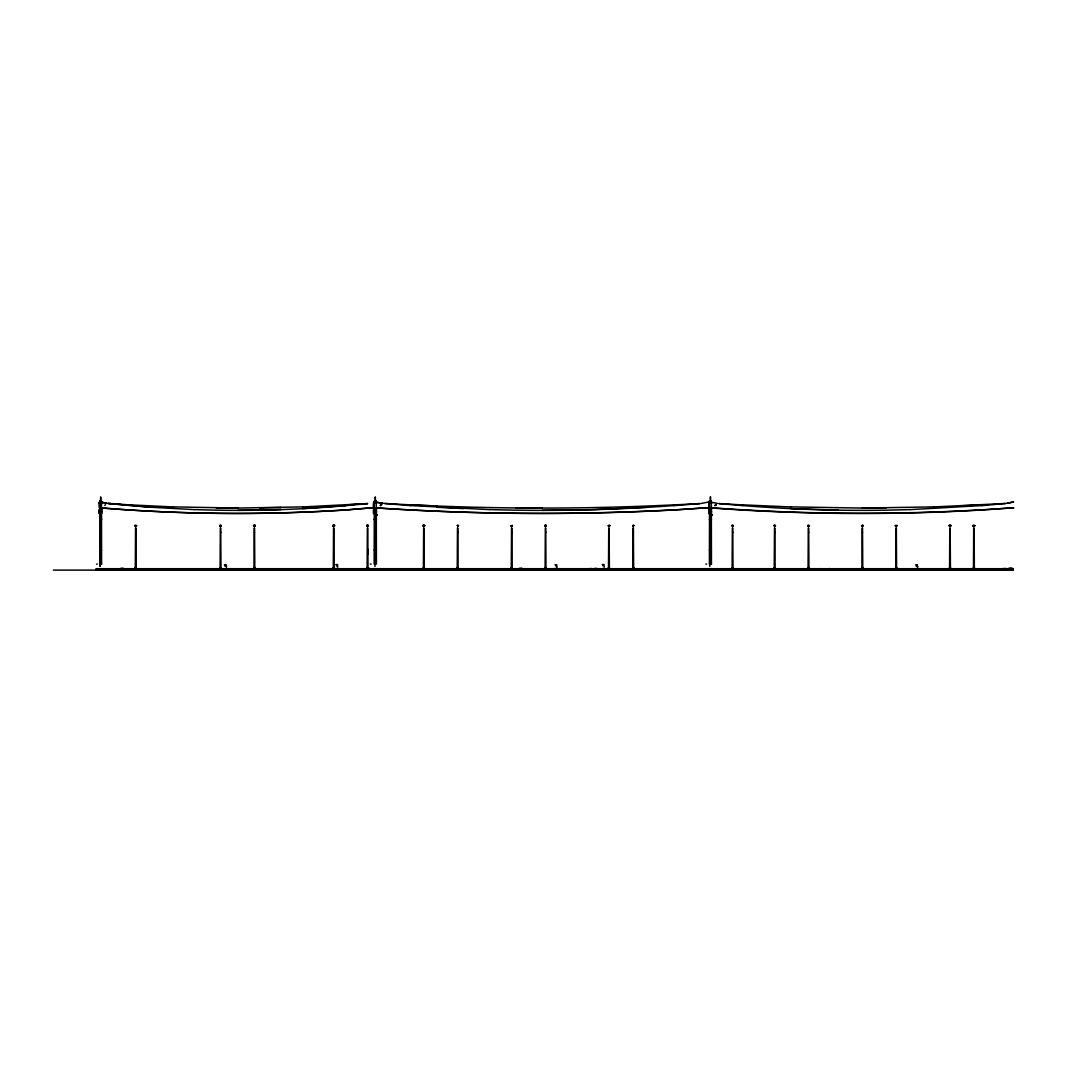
<?xml version="1.0" encoding="UTF-8"?>
<svg xmlns="http://www.w3.org/2000/svg" width="1067" height="1067" viewBox="0 0 1067 1067"><rect width="100%" height="100%" fill="white"/><g stroke="black" fill="none" stroke-linecap="round" stroke-linejoin="round"><path stroke-width="1.5" d="M136.189 568.471L135.949 532.22M220.989 568.471L220.736 532.22M254.813 568.471L254.573 532.22M334.171 568.471L333.931 532.22M424.039 532.22L424.279 568.471L424.039 528.005M458.116 568.471L457.876 532.22M512.16 568.471L511.92 532.22M545.997 568.471L545.744 532.22M609.377 568.471L609.137 532.22M633.651 568.471L633.398 532.22M733.002 568.471L732.762 532.22M775.122 568.471L774.882 532.22M808.946 568.471L808.706 532.22M862.776 568.471L862.536 532.22M896.6 568.471L896.36 532.22M950.43 568.471L950.19 532.22M101.632 564.083L99.738 564.083L99.885 501.103L101.485 501.103L101.592 564.083M374.197 550.092L374.33 501.103L376.278 501.103L376.424 564.083L374.157 564.083L374.197 550.092L376.424 550.092M711.476 564.083L709.382 564.083L709.542 501.103L711.316 501.103L711.436 564.083M708.995 503.317L708.915 502.41L709.342 503.144M108.287 503.371L129.854 504.918M135.296 568.471L135.549 528.005M220.095 568.471L220.335 528.005M253.933 568.471L254.173 528.005M333.291 568.471L333.531 528.005M367.128 568.471L367.368 528.005M423.399 568.471L423.639 528.005M457.236 568.471L457.476 528.005M511.28 568.471L511.52 528.005M545.104 568.471L545.344 528.005M608.483 568.471L608.737 528.005M632.758 568.471L632.998 528.005M732.122 568.471L732.362 528.005M774.242 568.471L774.482 528.005M808.066 568.471L808.306 528.005M861.896 568.471L862.136 528.005M895.72 568.471L895.96 528.005M949.55 568.471L949.79 528.005M973.464 568.471L973.704 528.005M742.725 505.651L718.811 503.571L742.725 504.918M151.447 507.358L108.26 503.491L151.447 507.278L194.661 509.639M100.511 501.103L100.671 496.902L100.885 501.103M710.235 501.103L710.409 496.902M350.176 509.479L374.597 507.599L350.176 509.693A1680.152 1680.152 0 0 1 102.085 508.025L101.525 508.706M375.091 501.103L375.291 496.902L375.544 501.103M131.601 569.405L131.641 568.698L131.601 570.098M845.211 569.405L845.251 568.698L845.264 570.098M673.891 504.864C577.514 509.559 480.87 509.092 384.547 503.464L410.822 505.651M345.908 504.918L367.515 503.571C310.124 509.559 252.332 511.68 194.661 509.559M134.949 525.351L136.523 526.031M255.173 526.044L254.173 525.631L254.986 525.631M368.288 526.084L367.421 525.484L368.368 526.044M546.317 526.031L545.744 525.297M633.158 525.431C633.011 526.791 632.558 524.524 633.958 525.377M774.855 526.098L774.629 525.431L775.362 526.044M808.999 526.098L807.666 525.711M895.36 525.351L896.934 526.031M950.23 525.924L949.137 525.711L950.764 526.031M973.144 525.377C977.799 525.738 970.116 526.218 974.584 526.044M134.949 526.044L136.629 525.671M221.269 526.084C219.215 526.044 221.896 525.017 219.775 525.337M334.531 526.044L332.971 525.377L334.531 525.351M368.368 525.351L366.781 525.364L368.182 526.124M458.437 526.071L457.45 525.497L458.557 525.671M609.617 526.044L608.71 525.497L609.79 525.658M732.455 526.164C733.309 525.484 731.655 525.831 733.362 525.724M775.362 525.404C773.335 526.951 776.256 524.657 774.002 525.324M896.88 525.391L895.36 526.044M135.429 525.484L135.896 526.124M255.093 526.084L253.613 525.377L255.173 525.351M545.397 526.124L545.224 525.484M632.851 526.004L633.998 525.724M809.039 526.111C810.226 525.578 806.559 525.017 809.186 525.404M134.895 525.658L136.469 525.391M219.775 526.031L221.309 525.337M333.438 525.964L334.505 525.337L332.971 525.337M366.808 525.337L368.288 525.391L366.808 526.031M457.73 526.178L457.676 525.431M608.443 526.098C609.204 526.098 608.563 524.844 609.604 525.404M732.896 525.911C731.228 525.297 734.229 526.591 732.562 525.431M895.32 525.658L897.027 525.698M99.364 503.357L101.832 503.211L99.378 502.504M101.792 507.892C96.91 514.294 100.205 491.487 99.764 508.919M337.185 565.737L336.345 565.843L337.092 565.537M602.788 565.737L603.348 565.523M710.169 508.852L709.248 508.932L708.915 502.41M375.024 508.852C371.303 509.973 374.864 493.341 374.197 508.919M711.676 514.827L711.436 515.534L712.356 514.774M376.678 514.827L376.424 515.534L375.451 514.774M711.569 503.411L711.569 502.704L708.968 503.357M711.556 508.559L711.249 508.706M376.118 508.852L376.691 508.265L374.13 508.159M135.136 568.404L135.442 567.684L135.442 568.404M219.962 568.404L220.242 567.684L220.242 568.404M254.039 568.404L254.039 567.684L253.573 569.871L255.173 569.871L255.173 568.404L253.573 568.404M334.545 569.871L332.931 569.871L333.438 567.684L333.411 568.404M333.157 568.244L333.157 568.404M366.995 568.404L367.261 567.684L367.261 568.404M457.063 568.404L457.37 567.684L457.37 568.404M511.426 568.404L511.426 567.684L511.146 568.404M544.944 568.404L545.25 567.684L545.224 568.404M632.598 568.404L632.904 567.684L632.904 568.404M731.989 568.404L732.255 567.684L732.255 568.404M774.068 568.404L774.375 567.684L774.389 568.404M895.56 568.404L895.84 567.684M949.377 568.404L949.683 567.684L949.657 568.404M973.331 568.404L973.611 567.684L973.611 568.404M254.079 567.684L253.799 568.404M895.586 568.244L895.84 568.404M376.211 508.852L376.438 508.666M376.304 508.466L377.144 508.532M374.424 501.29L376.331 501.797M556.014 566.097L556.014 565.737M220.682 526.124L220.989 525.618M254.613 525.924L255 526.124M254.506 526.124L255.146 525.337L254.159 525.297M333.864 526.124L332.971 526.031M424.733 525.671L423.039 526.044M511.893 525.951L512.373 526.058M774.962 525.964C772.788 525.578 776.936 525.791 773.842 525.711M808.759 525.924L807.706 526.044L809.186 526.044M808.679 526.098L809.36 525.711M861.496 525.711L862.99 526.058M949.19 526.044L950.644 526.018M367.742 525.911C369.089 525.471 364.514 525.978 368.408 525.711M633.491 525.964C633.545 526.004 632.958 525.097 633.171 526.191M863.136 525.724L861.656 526.018M974.745 525.711L973.037 525.698L974.584 525.404M376.558 515.694L377.331 514.827M712.476 514.934L711.476 515.721L711.862 514.881L710.849 514.827M709.195 501.277L711.356 501.183M377.425 514.774L376.438 515.508M102.045 507.999L102.099 507.959A1680.112 1680.112 0 0 0 350.176 509.626M716.05 504.584L715.41 505.491M711.676 508.466L711.996 507.785A2057.576 2057.576 0 0 0 986.588 509.519L1013.637 507.839M95.617 570.098L96.323 568.698L1013.303 568.698L1013.223 570.098M381.479 504.584L380.666 505.358M381.599 504.731L380.786 505.491M104.779 505.398L105.553 504.691M457.503 525.911C457.676 525.671 457.556 525.804 457.89 525.991M512.28 525.311L510.96 526.071L512.48 525.644M714.957 505.398L716.17 504.478M715.103 505.518L716.224 504.638M254.026 526.004L255.213 525.711M733.002 526.071L732.189 526.031L733.322 526.071M424.039 525.297C425.693 526.391 422.279 525.111 424.613 526.031M732.656 526.164L732.242 525.484M808.493 526.044C809.853 525.257 806.759 526.151 808.759 525.844M511.36 525.818L512.413 525.844L510.88 525.711M544.703 525.658L546.437 525.671M608.457 525.898L609.684 525.738L608.097 525.711M774.429 525.844L775.522 525.711M545.69 525.484L545.21 525.778M862.189 526.124C864.39 524.631 860.269 525.778 862.896 525.311M221.376 525.711L219.829 525.764L220.976 525.618M334.571 525.711L333.024 525.764L334.358 525.631M225.164 565.603L225.804 565.977L225.097 566.244M135.842 525.804L135.576 525.911M220.882 525.911L220.295 525.844M380.292 505.398L381.613 504.478M380.439 505.518L381.332 504.838M896.267 525.804L895.666 525.898M949.937 525.431C951.924 525.257 947.696 525.644 950.79 525.724M973.064 525.711L974.598 525.764L973.144 526.071M99.338 502.744L99.471 502.397M373.823 502.397L373.837 503.357L373.637 502.41M458.437 525.377L457.223 525.618M733.322 525.377L731.802 525.337M253.479 525.671L255 525.631M253.613 526.071L254.306 526.031M332.851 525.671L334.358 525.631M423.039 525.351L424.052 525.297M423.039 525.724L424.439 525.884L423.226 525.631M544.744 525.351L545.757 525.297M544.744 526.044L545.757 525.991M949.217 525.337L950.764 525.337M441.445 569.965L449.434 568.698L449.434 570.098M731.015 569.965L738.991 568.698L738.991 570.098M423.959 526.018L423.119 525.391L424.559 525.391M545.61 526.031L546.277 525.391M808.573 526.031L807.786 525.391M949.91 526.178C951.591 525.484 948.723 525.818 950.07 526.178M254.319 525.818L254.96 525.884M732.616 525.818L732.309 525.844M376.571 515.014L375.771 514.827M375.304 514.934L377.038 515.521M712.263 514.827L711.222 514.814L711.436 515.694L710.422 514.934M609.524 525.884L609.03 525.457M1006.835 503.291L1013.623 501.917L1006.848 503.424M701.366 503.424L708.821 501.917M104.339 569.525L104.219 568.778L110.034 569.311M116.917 569.178L111.341 569.298M118.25 568.778C126.039 572.245 125.626 565.55 118.29 569.471M258.267 568.831L258.307 569.525L264.002 568.818M265.149 568.978L271.031 568.978M258.161 569.151L263.922 569.138M265.19 569.124L271.031 569.151M278.034 569.325L272.152 569.325M272.152 568.978L278.034 569.151L129.12 568.844M279.181 568.778C298.893 569.565 262.349 569.031 285.022 568.978M286.156 569.325L292.025 568.804L286.156 568.978M286.156 568.804L292.025 569.151M299.027 569.151C283.515 567.751 301.654 570.538 298.92 568.791M293.252 569.124L299.027 568.978M517.162 568.831C516.188 570.111 520.709 566.764 522.977 568.804M522.95 569.178L517.255 568.778M524.257 569.525L529.912 568.991L524.257 568.991M524.257 569.351L529.979 569.151M529.952 568.831L529.872 568.964M531.246 569.004L536.968 568.804M536.941 569.511L531.099 569.325L536.821 568.778M579.888 568.978L585.77 569.325M585.77 568.804C571.018 569.004 584.996 569.698 585.663 569.485M586.917 568.951C597.16 567.444 592.025 571.365 587.05 568.831M586.917 569.485L586.917 568.818M593.919 568.951C594.906 567.191 600.948 570.098 599.654 568.791M599.734 569.338L593.959 569.511L593.919 568.818M823.684 568.991C816.348 570.458 814.961 568.191 823.684 568.818M824.911 568.831C823.577 569.818 830.553 568.044 830.686 568.818M823.724 569.498L818.002 569.298M837.648 568.818L831.847 569.325L837.688 568.818M987.749 568.844L838.835 568.978L844.717 569.498M851.706 568.804L845.944 569.298M852.906 568.951L858.602 568.778L858.708 569.498M851.706 569.325L845.904 569.004M852.986 569.178L858.562 568.951M998.659 569.485C982.694 567.684 1001.126 571.018 998.525 568.778M999.806 568.978C1015.117 567.204 998.152 571.392 999.952 568.831M1012.53 568.778C998.219 573.006 1013.076 564.75 1012.61 569.485M1012.53 569.298L1006.835 569.004M136.096 525.818L135.402 525.911M334.091 525.818L333.504 525.497M609.284 525.818L608.683 525.844M896.52 525.818L895.907 525.844M950.484 525.791L949.99 526.044M253.879 525.791L254.426 525.818M861.976 525.831C863.576 525.951 861.709 525.538 862.269 526.031M916.526 566.404L916.646 565.563L916.34 566.31M104.259 569.004L109.954 569.124L104.259 569.178M592.665 568.818L586.917 569.178M837.688 568.991L831.993 569.178M838.942 569.004L844.651 569.164M998.619 569.138L992.964 569.004M981.867 505.651L1005.781 503.451L934.052 506.932M673.891 505.651L700.205 503.571L673.891 504.918M345.908 505.558L302.708 508.599M981.867 505.558L910.138 509.639M1013.623 507.745L986.602 509.693A2057.696 2057.696 0 0 1 711.982 508.025L711.556 507.892M489.726 509.559C551.132 511.426 612.631 510.093 673.891 505.558M423.212 525.631L423.786 526.031M522.87 569.004L517.255 569.124M593.959 569.138L599.707 568.964M823.617 569.138L823.657 569.485M851.599 568.818L851.653 569.485M647.589 507.278L594.986 509.559L542.356 510.319M957.966 505.998L981.867 504.864M302.708 506.932L367.515 503.611M949.537 525.618L950.217 525.618M173.054 506.878L237.874 508.079L302.708 506.878M281.101 509.559L237.874 510.319M934.052 506.878L862.296 508.079L790.54 506.878M910.138 509.559C854.32 511.426 798.396 509.999 742.725 505.558M259.494 507.892L281.101 507.519M118.29 568.791L123.959 569.311M862.296 508.012L886.21 507.892M101.525 501.183L99.564 501.277L101.525 501.797M376.331 501.183L374.077 501.797M709.275 501.797L711.356 501.797M99.271 502.57L100.018 502.57M373.677 502.49L374.504 502.57M708.941 502.49L709.688 502.57M373.703 502.704L376.704 502.824L373.703 503.357M708.968 502.704L711.702 502.824M99.724 508.159L101.738 508.159L101.592 508.852M709.368 508.159L711.689 508.265M376.131 508.292L377.011 508.532M101.365 508.666L102.192 508.532M101.298 510.373L99.524 510.373L99.524 511.133M99.524 510.493L101.298 510.493M99.805 511.32L101.605 511.32M374.237 511.32L376.424 511.32M709.448 511.32L711.449 511.32M99.805 511.987L101.605 511.987M374.237 511.987L376.424 511.987M709.448 511.987L711.449 511.987M374.997 512.8L374.997 566.484M99.805 519.015L101.605 519.015M374.237 519.015L376.424 519.015M709.462 519.015L711.449 519.015M99.805 519.682L101.605 519.682M374.237 519.682L376.424 519.682M709.462 519.682L711.449 519.682M608.777 525.951L609.31 526.031M99.764 550.092L101.592 550.092M709.422 550.092L711.436 550.092M96.55 564.083L97.244 564.083M370.276 564.083L371.129 564.083M705.861 564.083L706.621 564.083M335.812 564.55L337.705 564.55M602.268 564.55L604.162 564.55M224.43 564.803L226.324 564.803M555 564.803L556.894 564.803M915.579 564.803L917.473 564.803M220.842 568.404L220.842 567.684L221.122 568.404M254.666 568.404L254.706 567.684L254.973 568.404M367.862 567.684L367.888 568.404M457.996 568.404L457.996 567.684L458.277 568.404M608.603 567.684L608.603 568.404M609.257 568.404L609.257 567.684L609.51 568.404M633.531 568.404L633.531 567.684L633.811 568.404M732.856 568.404L732.882 567.684L733.136 568.404M775.002 567.684L774.975 568.404M808.839 568.404L808.813 567.684L809.119 568.404M862.003 567.684L862.003 568.404M950.31 568.404L950.284 567.684L950.59 568.404M512.293 568.244L512.053 568.404M546.157 568.244L546.131 568.404M862.936 568.244L862.936 568.404M974.238 568.404L974.198 567.684L974.504 568.404M332.931 568.404L334.545 568.404L334.625 570.098M368.368 568.404L366.755 568.404L366.755 569.871L368.368 569.871M608.123 568.404L609.737 568.404L609.737 569.871L608.123 569.871L608.63 567.684L608.35 568.404M775.482 568.404L773.882 568.404L773.882 569.871L775.482 569.871M861.522 568.404L863.136 568.404L863.136 569.871L861.522 569.871L862.029 567.684L861.763 568.404M1005.527 569.164L999.952 569.351M95.697 569.405L1013.223 569.578M103.646 569.618L124.612 569.618M257.614 569.618L299.574 569.618M300.28 569.645L305.882 569.645M475.255 569.645L480.844 569.645M516.561 569.618L537.528 569.618M579.341 569.618L600.308 569.618M636.025 569.645L641.614 569.645M810.987 569.645L816.588 569.645M817.295 569.618L859.255 569.618M992.257 569.618L1013.223 569.618M103.646 569.965L124.612 569.965M219.735 569.871L221.349 569.871L221.349 568.404L219.735 568.404L219.642 570.098M257.614 569.965L299.574 569.965M516.561 569.965L537.528 569.965M579.341 569.965L600.308 569.965M733.362 569.871L731.749 569.871L731.749 568.404L733.362 568.404L733.309 570.098M817.295 569.965L859.255 569.965M974.704 569.871L973.104 569.871L973.104 568.404L974.704 568.404L974.731 570.098M992.257 569.965L1013.223 569.965M53.35 570.098L1013.303 570.098M516.041 507.892L542.356 508.012M216.268 507.892L237.874 508.012M973.918 525.911L974.384 525.791M838.369 510.133L790.54 508.599M790.527 506.932L742.725 504.864M410.822 505.558L489.726 509.639M173.054 506.932L129.854 504.864M410.822 504.864L437.123 505.998M437.123 507.278L463.425 508.599M220.496 525.818L220.322 525.497M383.186 503.291L374.49 501.917L383.16 503.424M709.688 501.917L717.571 503.424M107.153 503.291L100.018 501.917L107.14 503.424M376.491 515.001L376.438 515.708M675.411 569.965L667.435 568.698L667.435 570.098M385.854 569.965L377.865 568.698L377.865 570.098M711.196 502.93L711.169 503.411M376.544 515.508L376.304 514.827M710.555 514.774L711.476 515.508L711.329 514.827M974.504 568.244L974.198 568.404M709.075 502.397L709.422 508.919M985.228 568.698L985.268 569.405M271.658 569.405L271.618 568.698L271.578 570.098M710.475 496.902L710.649 501.103M974.344 568.471L974.104 528.005M368.008 568.471L367.768 528.005M1006.274 568.698L1006.261 570.098M1006.221 568.698L1006.221 570.098M1005.567 568.698L1005.567 570.098M1005.541 568.698L1005.541 570.098M1002.073 568.698L1002.073 570.098M999.232 568.698L999.232 570.098M998.565 568.698L998.565 570.098M995.071 568.698L995.044 570.098M992.257 568.698L992.257 570.098M992.19 568.698L992.19 570.098M991.576 568.698L991.576 570.098M991.55 568.698L991.55 570.098M988.069 568.698L988.042 570.098M985.201 568.698L985.201 570.098M984.574 568.698L984.548 570.098M981.733 568.698L981.667 570.098M981.053 568.698L981.053 570.098M978.999 568.698L978.999 570.098M978.279 568.698L978.266 570.098M978.199 568.698L978.199 570.098M971.263 568.698L971.263 570.098M967.676 568.698L967.676 570.098M964.261 568.698L964.261 570.098M964.208 568.698L964.208 570.098M962.474 568.698L962.474 570.098M960.74 568.698L960.673 570.098M957.206 568.698L957.272 570.098M955.418 568.698L955.539 570.098M953.738 568.698L953.738 570.098M950.27 568.698L950.27 570.098M950.19 528.005L950.19 532.593M950.204 568.698L950.204 570.098M948.483 568.698L948.483 570.098M948.363 568.698L948.363 570.098M946.749 568.698L946.749 570.098M943.268 568.698L943.268 570.098M941.427 568.698L941.427 570.098M941.307 568.698L941.307 570.098M939.747 568.698L939.68 570.098M936.266 568.698L936.266 570.098M936.212 568.698L936.212 570.098M935.719 568.698L935.719 570.098M934.252 568.698L934.372 570.098M932.678 568.698L932.745 570.098M932.211 568.698L932.211 570.098M932.185 568.698L932.185 570.098M929.21 568.698L929.21 570.098M928.717 568.698L928.69 570.098M927.196 568.698L927.196 570.098M925.743 568.698L925.689 570.098M925.196 568.698L925.196 570.098M922.275 568.698L922.275 570.098M921.715 568.698L921.715 570.098M920.247 568.698L920.247 570.098M920.127 568.698L920.127 570.098M918.754 568.698L918.754 570.098M918.22 568.698L918.22 570.098M918.194 568.698L918.194 570.098M917.567 566.15L917.567 567.364M917.527 566.244L917.527 567.257M915.206 568.698L915.273 570.098M914.686 568.698L914.686 570.098M911.752 568.698L911.752 570.098M911.218 568.698L911.191 570.098M908.364 568.698L908.27 570.098M907.697 568.698L907.724 570.098M906.136 568.698L906.136 570.098M904.749 568.698L904.696 570.098M904.216 568.698L904.216 570.098M904.189 568.698L904.189 570.098M901.282 568.698L901.215 570.098M900.721 568.698L900.721 570.098M898.961 568.698L898.961 570.098M897.76 568.698L897.76 570.098M897.227 568.698L897.2 570.098M896.733 568.404L896.493 567.684L896.467 568.404M896.36 528.005L896.36 532.593M894.213 568.698L894.213 570.098M893.693 568.698L893.719 570.098M890.758 568.698L890.692 570.098M887.277 568.698L887.224 570.098M886.73 568.698L886.704 570.098M884.97 568.698L884.97 570.098M884.85 568.698L884.85 570.098M883.196 568.698L883.196 570.098M881.155 568.698L881.155 570.098M880.422 568.698L880.422 570.098M880.222 568.698L880.222 570.098M877.914 568.698L877.914 570.098M876.701 568.698L876.754 570.098M873.219 568.698L873.219 570.098M870.739 568.698L870.859 570.098M866.284 568.698L866.217 570.098M863.803 568.698L863.803 570.098M863.67 568.698L863.67 570.098M862.763 568.698L862.763 570.098M862.536 528.005L862.536 532.593M856.734 568.698L856.734 570.098M856.614 568.698L856.614 570.098M852.293 568.698L852.266 570.098M849.679 568.698L849.559 570.098M848.732 568.698L848.758 570.098M842.623 568.698L842.503 570.098M838.262 568.698L838.262 570.098M835.568 568.698L835.568 570.098M835.448 568.698L835.448 570.098M828.512 568.698L828.512 570.098M828.392 568.698L828.392 570.098M824.271 568.698L824.271 570.098M821.337 568.698L821.457 570.098M814.401 568.698L814.481 570.098M814.281 568.698L814.188 570.098M810.24 568.698L810.293 570.098M808.706 528.005L808.706 532.593M808.186 568.404L808.212 567.684L807.906 568.404M807.346 568.698L807.346 570.098M807.212 568.698L807.212 570.098M800.277 568.698L800.277 570.098M800.157 568.698L800.157 570.098M796.302 568.698L796.235 570.098M793.101 568.698L793.221 570.098M786.166 568.698L786.166 570.098M786.046 568.698L786.046 570.098M785.512 568.698L785.512 570.098M785.485 568.698L785.445 570.098M784.645 568.698L784.645 570.098M782.244 568.698L782.244 570.098M781.177 568.698L781.177 570.098M779.11 568.698L779.11 570.098M778.99 568.698L778.99 570.098M777.71 568.698L777.71 570.098M775.642 568.698L775.642 570.098M775.256 568.404L774.975 567.684L775.309 570.098L775.242 568.698M774.882 528.005L774.882 532.593M774.909 568.698L774.842 570.098M772.055 568.698L772.055 570.098M771.934 568.698L771.934 570.098M768.307 568.698L768.24 570.098M764.999 568.698L764.999 570.098M757.943 568.698L757.943 570.098M757.823 568.698L757.823 570.098M754.316 568.698L754.316 570.098M750.888 568.698L750.888 570.098M749.341 568.698L749.341 570.098M740.311 568.698L740.311 570.098M733.256 568.698L733.256 570.098M732.762 528.005L732.762 532.593M731.015 568.698L731.015 570.098M726.32 568.698L726.32 570.098M719.318 568.698L719.318 570.098M719.251 568.698L719.251 570.098M712.249 568.698L712.316 570.098M711.476 508.159L711.476 508.852M711.436 508.159L711.436 508.852M711.436 509.746L711.436 513.587M711.222 509.959L711.222 513.374M709.808 512.8L709.808 566.484M708.941 509.919L708.941 513.414M708.768 509.746L708.768 513.587M705.26 568.698L705.314 570.098M698.325 568.698L698.258 570.098M691.323 568.698L691.323 570.098M684.32 568.698L684.32 570.098M677.332 568.698L677.332 570.098M675.411 568.698L675.411 570.098M670.329 568.698L670.263 570.098M663.327 568.698L663.261 570.098M657.099 568.698L657.099 570.098M656.272 568.698L656.325 570.098M649.336 568.698L649.336 570.098M642.307 568.698L642.334 570.098M635.265 568.698L635.332 570.098M633.398 528.005L633.398 532.593M628.33 568.698L628.276 570.098M621.341 568.698L621.274 570.098M609.137 528.005L609.137 532.593M607.336 568.698L607.336 570.098M604.415 568.604L602.028 568.604M604.255 565.897L604.255 567.124M593.319 568.698L593.345 570.098M579.341 568.698L579.341 570.098M578.621 568.698L578.621 570.098M572.339 568.698L572.339 570.098M565.403 568.698L565.363 570.098M558.428 568.698L558.428 570.098M557.134 568.511L554.76 568.511M556.974 566.15L556.974 567.364M551.492 568.698L551.492 570.098M545.744 528.005L545.744 532.593M544.49 568.698L544.53 570.098M538.248 568.698L538.248 570.098M537.555 568.698L537.528 570.098M523.55 568.698L523.55 570.098M511.92 528.005L511.92 532.593M511.386 567.684L511.386 568.404M509.586 568.698L509.533 570.098M502.597 568.698L502.53 570.098M495.528 568.698L495.595 570.098M488.593 568.698L488.593 570.098M481.604 568.698L481.604 570.098M474.535 568.698L474.535 570.098M467.599 568.698L467.599 570.098M460.597 568.698L460.597 570.098M459.77 568.698L459.77 570.098M457.876 528.005L457.876 532.593M453.608 568.698L453.542 570.098M446.606 568.698L446.606 570.098M441.445 568.698L441.445 570.098M439.604 568.698L439.604 570.098M432.548 568.698L432.548 570.098M425.613 568.698L425.613 570.098M425.546 568.698L425.546 570.098M424.453 568.404L424.173 567.684L424.146 568.404M423.519 568.404L423.546 567.684L423.266 568.404M418.611 568.698L418.544 570.098M404.62 568.698L404.553 570.098M390.549 568.698L390.549 570.098M385.854 568.698L385.854 570.098M376.624 568.698L376.624 570.098M376.464 508.159L376.411 508.852M376.424 509.746L376.424 513.587M376.224 502.704L376.131 503.411M376.224 509.919L376.224 512.24M373.89 510.373L373.89 511.133M373.677 509.919L373.677 513.414M373.477 509.746L373.477 513.587M368.915 569.405L368.915 568.004L367.515 568.004L367.528 570.098M368.115 549.438L368.115 553.72M367.902 549.438L367.902 553.72M362.62 568.698L362.62 570.098M348.629 568.698L348.629 570.098M342.027 568.698L342.027 570.098M341.96 568.698L341.96 570.098M341.227 568.698L341.227 570.098M339.159 568.698L339.159 570.098M337.946 568.604L335.572 568.604M337.786 565.897L337.786 567.124M335.692 568.698L335.692 570.098M334.304 568.404L334.064 567.684L334.038 568.404M333.931 528.005L333.931 532.593M332.224 568.698L332.05 570.098M331.557 569.405L331.557 570.098M331.344 568.698L331.303 570.098M320.567 568.698L320.634 570.098M306.522 568.698L306.576 570.098M299.574 568.698L299.574 570.098M292.598 568.698L292.598 570.098M285.569 568.698L285.569 570.098M278.607 568.698L278.58 570.098M268.124 568.698L268.11 570.098M264.603 568.698L264.576 570.098M261.175 568.698L261.175 570.098M261.108 568.698L261.108 570.098M254.573 528.005L254.573 532.593M254.173 568.698L254.173 570.098M250.585 568.698L250.652 570.098M247.104 568.698L247.104 570.098M243.649 568.698L243.583 570.098M240.115 568.698L240.115 570.098M236.567 568.698L236.647 570.098M235.74 568.698L235.714 570.098M233.673 568.698L233.673 570.098M233.113 568.698L233.113 570.098M230.139 568.698L230.139 570.098M229.592 568.698L229.645 570.098M226.671 568.698L226.671 570.098M226.564 568.511L226.644 570.098M226.404 566.15L226.404 567.364M226.111 568.698L226.177 570.098M223.15 568.698L223.15 570.098M222.59 568.698L222.656 570.098M220.736 528.005L220.736 532.593M219.108 568.698L219.108 570.098M216.174 568.698L216.174 570.098M215.587 568.698L215.654 570.098M212.68 568.698L212.68 570.098M212.64 568.698L212.64 570.098M212.12 568.698L212.12 570.098M209.172 568.698L209.145 570.098M208.652 568.698L208.652 570.098M208.505 568.698L208.585 570.098M205.678 568.698L205.678 570.098M205.184 568.698L205.184 570.098M202.143 568.698L202.17 570.098M201.65 568.698L201.65 570.098M198.649 568.698L198.649 570.098M198.115 568.698L198.115 570.098M195.181 568.698L195.181 570.098M194.661 568.698L194.661 570.098M194.594 568.698L194.594 570.098M191.647 568.698L191.673 570.098M191.18 568.698L191.18 570.098M188.179 568.698L188.152 570.098M187.592 568.698L187.659 570.098M184.684 568.698L184.658 570.098M184.124 568.698L184.124 570.098M181.15 568.698L181.15 570.098M180.656 568.698L180.656 570.098M180.456 568.698L180.603 570.098M177.122 568.698L177.122 570.098M173.601 568.698L173.668 570.098M170.186 568.698L170.12 570.098M166.665 568.698L166.665 570.098M166.599 568.698L166.599 570.098M163.184 568.698L163.131 570.098M159.597 568.698L159.663 570.098M156.195 568.698L156.195 570.098M156.129 568.698L156.129 570.098M152.661 568.698L152.661 570.098M152.608 568.698L152.608 570.098M149.193 568.698L149.193 570.098M145.672 568.698L145.672 570.098M138.67 568.698L138.67 570.098M138.59 568.698L138.603 570.098M137.896 568.698L137.87 570.098M136.323 568.404L136.042 567.684L136.069 568.404M135.949 528.005L135.949 532.593M135.789 568.698L135.789 570.098M135.136 568.698L135.136 570.098M132.321 568.698L132.295 570.098M128.827 568.698L128.8 570.098M125.319 568.698L125.292 570.098M124.666 568.698L124.666 570.098M124.559 568.698L124.612 570.098M121.798 568.698L121.798 570.098M118.29 568.698L118.33 570.098M117.637 568.698L117.637 570.098M114.796 568.698L114.823 570.098M111.328 568.698L111.328 570.098M110.635 568.698L110.635 570.098M110.595 568.698L110.608 570.098M103.646 568.698L103.646 570.098M101.605 502.704L101.645 503.411M100.178 568.698L100.178 570.098M96.604 568.698L96.604 570.098M377.024 507.785L377.011 507.985A2488.978 2488.978 0 0 0 679.092 509.693L708.821 507.639L679.092 509.586A2488.898 2488.898 0 0 1 377.024 507.919L377.024 507.892M830.713 569.151L824.911 569.351L830.713 569.151M101.592 509.746L99.178 509.746L99.178 513.587L101.592 513.587L101.592 509.746M101.445 509.919L99.338 509.919L99.338 513.414L101.445 513.414L101.445 509.919M100.738 512.8L100.125 566.484L100.751 512.8M136.549 568.404L134.935 568.404L134.935 569.871L136.549 569.871L136.549 568.404M424.653 568.404L423.039 568.404L423.039 569.871L424.653 569.871L424.653 568.404M458.477 568.404L456.863 568.404L456.863 569.871L458.477 569.871L458.477 568.404M512.52 568.404L510.92 568.404L510.92 569.871L512.52 569.871L512.52 568.404M546.357 568.404L544.744 568.404L544.744 569.871L546.357 569.871L546.357 568.404M634.011 568.404L632.398 568.404L632.398 569.871L634.011 569.871L634.011 568.404M809.319 568.404L807.706 568.404L807.706 569.871L809.319 569.871L809.319 568.404M896.974 568.404L895.36 568.404L895.36 569.871L896.974 569.871L896.974 568.404M950.79 568.404L949.177 568.404L949.177 569.871L950.79 569.871L950.79 568.404M913.192 570.098L913.192 568.698L913.072 570.098M892.025 570.098L892.025 568.698L891.905 570.098M890.225 570.098L890.225 568.698L890.198 570.098M883.756 570.098L883.756 568.698L883.689 570.098M869.765 570.098L869.765 568.698L869.698 570.098M862.656 568.404L862.656 567.684L862.629 568.404M859.335 570.098L859.335 568.698L859.255 570.098M855.761 570.098L855.761 568.698L855.694 570.098M831.286 570.098L831.286 568.698L831.26 570.098M817.295 570.098L817.295 568.698L817.269 570.098M803.304 570.098L803.304 568.698L803.238 570.098M789.3 570.098L789.3 568.698L789.233 570.098M761.304 570.098L761.304 568.698L761.251 570.098M747.313 570.098L747.313 568.698L747.247 570.098M614.339 570.098L614.339 568.698L614.272 570.098M600.388 570.098L600.388 568.698L600.308 570.098M586.343 570.098L586.343 568.698L586.317 570.098M545.877 568.404L545.877 567.684L545.851 568.404M530.552 570.098L530.552 568.698L530.526 570.098M516.561 570.098L516.561 568.698L516.481 570.098M411.609 570.098L411.609 568.698L411.555 570.098M397.618 570.098L397.618 568.698L397.551 570.098M383.613 570.098L383.613 568.698L383.56 570.098M369.622 570.098L369.622 568.698L369.555 570.098M355.618 570.098L355.618 568.698L355.564 570.098M341.627 570.098L341.627 568.698L341.56 570.098M327.636 570.098L327.636 568.698L327.569 570.098M313.631 570.098L313.631 568.698L313.565 570.098M257.614 570.098L257.614 568.698L257.534 570.098M142.191 570.098L142.191 568.698L142.124 570.098"/></g></svg>
